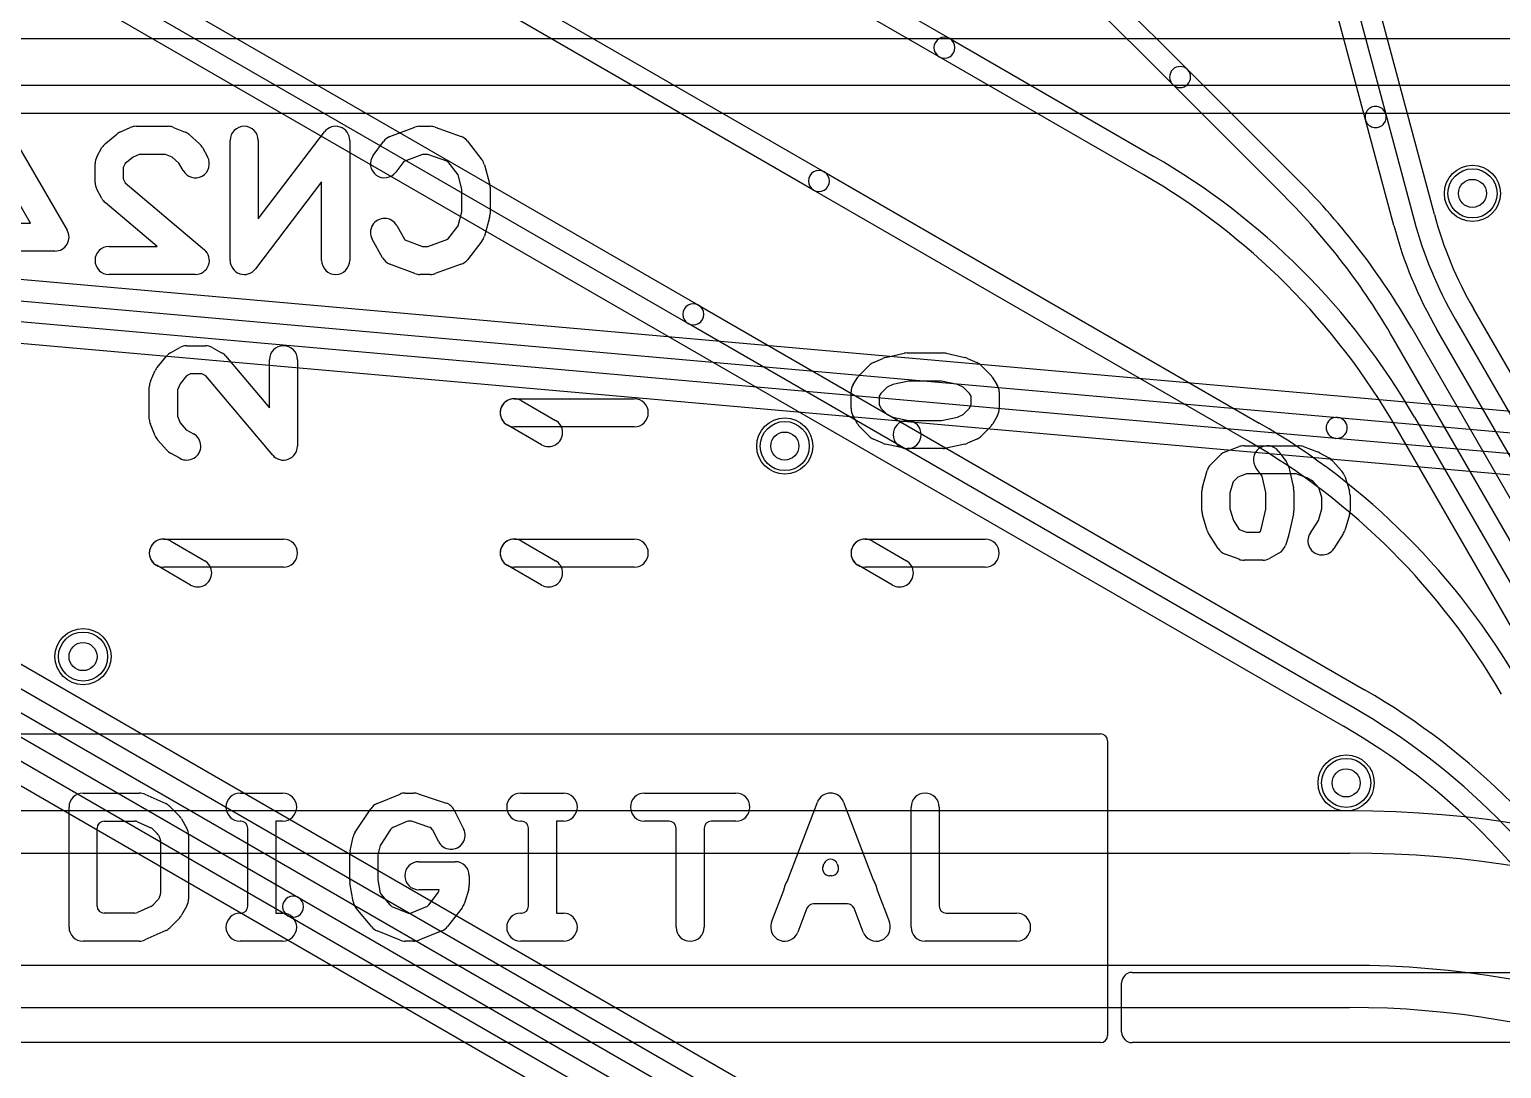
# Model space of a CAD drawing. Extents: x 0 to 57.1, y 0 to 59.8.
# Drawn here: x 18.62 to 29.11, y 48.57 to 55.97 of the extents above; entities that cross this region are included whole.
import ezdxf

# ---------------------------------------------------------------- set-up
doc = ezdxf.new("R2010")
doc.units = 0
for name, color, linetype in [('Hole', 1, 'CONTINUOUS'), ('L1', 3, 'CONTINUOUS'), ('L2', 3, 'CONTINUOUS'), ('L3', 3, 'CONTINUOUS'), ('L4', 3, 'CONTINUOUS'), ('PartsSilk-A', 221, 'CONTINUOUS'), ('PartsSilk-B', 221, 'CONTINUOUS'), ('Resist-A', 2, 'CONTINUOUS'), ('Resist-B', 2, 'CONTINUOUS'), ('Silk-A', 140, 'CONTINUOUS'), ('Silk-B', 140, 'CONTINUOUS')]:
    doc.layers.add(name, color=color, linetype=linetype)

msp = doc.modelspace()

# ---------------------------------------------------------------- linework, layer by layer
at = {"layer": 'Hole'}
for centre in [(28.9, 54.8), (24, 53), (19, 51.5), (28, 50.6)]:
    msp.add_circle(centre, 0.1, dxfattribs=at)
at = {"layer": 'L1'}
for p, q in [((8.50554, 56.72869), (20.53442, 49.7838)), ((18.66554, 56.72869), (23.38572, 54.00349)), ((21.20554, 56.72869), (24.28054, 54.95333)), ((23.74554, 56.72869), (25.17538, 55.90317)), ((20.45942, 49.6539), (8.43054, 56.59879)), ((23.31072, 53.87359), (18.59053, 56.59879)), ((24.20554, 54.82343), (21.13054, 56.59879)), ((25.10038, 55.77327), (23.67053, 56.59879)), ((26.09884, 56.45322), (26.87003, 55.68203)), ((8.42812, 56.42695), (32.43747, 42.56512)), ((18.58811, 56.42696), (27.98006, 51.00449)), ((26.76397, 55.57597), (25.99278, 56.34716)), ((32.8121, 43.21495), (10.50149, 56.09597)), ((28.13759, 55.32487), (27.94291, 56.05142)), ((28.08779, 56.09025), (28.28247, 55.36369)), ((28.62931, 54.64899), (28.25441, 56.04814)), ((10.4265, 55.96602), (32.7375, 43.08476)), ((32.6625, 42.95486), (10.3515, 55.83612)), ((25.17538, 55.90317), (26.62941, 55.06369)), ((26.55441, 54.93379), (25.10038, 55.77327)), ((26.87003, 55.68203), (27.66097, 54.89109)), ((27.55491, 54.78503), (26.76397, 55.57597)), ((28.3395, 54.57133), (28.13759, 55.32487)), ((28.28247, 55.36369), (28.48439, 54.61015)), ((24.28054, 54.95333), (27.37973, 53.16401)), ((27.30473, 53.03411), (24.20554, 54.82343)), ((23.38572, 54.00349), (28.13009, 51.26433)), ((32.30923, 48.08605), (28.90653, 53.97972)), ((28.05509, 51.13443), (23.31072, 53.87359)), ((28.46748, 53.84003), (34.57642, 43.25902)), ((34.70633, 43.33407), (28.64669, 53.82969)), ((28.77659, 53.90469), (34.83623, 43.40907)), ((34.44652, 43.18402), (28.33758, 53.76503)), ((28.487, 53.20611), (34.31662, 43.10892)), ((34.18672, 43.03392), (28.3571, 53.13111)), ((20.53442, 49.7838), (32.5875, 42.82496)), ((32.5125, 42.69505), (20.45942, 49.6539))]:
    msp.add_line(p, q, dxfattribs=at)
for centre in [(28.9, 54.8), (24, 53), (19, 51.5), (28, 50.6)]:
    msp.add_circle(centre, 0.2, dxfattribs=at)
for centre, radius, start, end in [((25.13788, 55.83822), 0.075, 59.999272, -119.999864), ((25.13788, 55.83822), 0.075, -120.000728, 60.000027), ((26.817, 55.629), 0.075, 45, -135), ((26.817, 55.629), 0.075, -135, 45), ((28.21003, 55.34428), 0.075, 14.999823, -165.000031), ((28.21003, 55.34428), 0.075, -165.000177, 14.999902), ((24.09192, 50.66861), 5.075, 29.999994, 60.000104), ((24.24304, 54.88838), 0.075, 59.999272, -120.000025), ((24.24304, 54.88838), 0.075, -120.000728, 59.99995), ((24.09192, 50.66861), 4.925, 29.999983, 60.000129), ((24.0724, 51.30253), 5.075, 29.999994, 44.99992), ((24.0724, 51.30253), 4.925, 29.999983, 44.999918), ((31.30972, 55.36719), 3.075, -165.000145, -150.000036), ((31.30972, 55.36719), 2.925, -165.000093, -150.000056), ((31.30972, 55.36721), 2.77497, -164.999874, -149.999864), ((23.34822, 53.93854), 0.075, 59.999272, -119.99997), ((23.34822, 53.93854), 0.075, -120.000728, 60.000002), ((24.84223, 48.76893), 5.075, 29.999994, 60.000006), ((24.84223, 48.76893), 4.925, 29.999983, 60.000028), ((25.59259, 46.86925), 5.075, 29.999994, 60.000006), ((25.59259, 46.86925), 4.925, 29.999983, 60.000028), ((25.5926, 46.86924), 4.77496, 30.000144, 60.000288), ((20.49692, 49.71885), 0.075, 59.999272, -119.999968), ((20.49692, 49.71885), 0.075, -120.000728, 59.999968)]:
    msp.add_arc(centre, radius, start, end, dxfattribs=at)
at = {"layer": 'L2'}
for centre in [(28.9, 54.8), (24, 53), (19, 51.5), (28, 50.6)]:
    msp.add_circle(centre, 0.2, dxfattribs=at)
at = {"layer": 'L3'}
for centre in [(28.9, 54.8), (24, 53), (19, 51.5), (28, 50.6)]:
    msp.add_circle(centre, 0.2, dxfattribs=at)
at = {"layer": 'L4'}
for p, q in [((40.37051, 52.25507), (15.46423, 54.45885)), ((15.451, 54.30941), (27.93935, 53.20439)), ((27.92613, 53.05497), (15.43778, 54.15999)), ((15.42457, 54.01053), (40.33081, 51.80675)), ((27.93935, 53.20439), (40.41011, 52.10095)), ((40.39689, 51.95153), (27.92613, 53.05497)), ((28.02467, 50.40004), (11.8, 50.40004)), ((12.5, 50.1), (28.02467, 50.1)), ((28.02467, 49.3), (12.5, 49.3)), ((10.9, 49), (28.02464, 49))]:
    msp.add_line(p, q, dxfattribs=at)
for centre in [(28.9, 54.8), (24, 53), (19, 51.5), (28, 50.6)]:
    msp.add_circle(centre, 0.2, dxfattribs=at)
for centre, radius, start, end in [((27.93274, 53.12968), 0.075, 84.943896, -95.056509), ((27.93274, 53.12968), 0.075, -95.056104, 84.943451), ((28.02467, 42.6), 7.80004, 15.000008, 90), ((28.02467, 42.6), 7.5, 15.00006, 90), ((28.02467, 42.6), 6.7, 15.000044, 90), ((28.02464, 42.6), 6.4, 15.000082, 90)]:
    msp.add_arc(centre, radius, start, end, dxfattribs=at)
at = {"layer": 'PartsSilk-A'}
for p, q in [((5.3176, 55.5716), (32.2744, 55.5716)), ((32.376, 55.3684), (5.216, 55.3684)), ((19.73889, 53.71481), (19.87222, 53.71481)), ((19.52816, 53.55962), (19.59482, 53.6411)), ((19.62366, 53.6652), (19.69033, 53.70223)), ((19.92078, 53.70223), (19.98745, 53.6652)), ((20.01523, 53.64237), (20.32778, 53.27299)), ((20.32778, 53.27299), (20.32778, 53.61481)), ((20.52778, 53.61481), (20.52778, 53)), ((24.63161, 53.59508), (24.69828, 53.62471)), ((24.7172, 53.63095), (24.85053, 53.66058)), ((24.87222, 53.66296), (25.12778, 53.66296)), ((25.14947, 53.66058), (25.2828, 53.63095)), ((25.30172, 53.62471), (25.36839, 53.59508)), ((19.48103, 53.46326), (19.51437, 53.53734)), ((19.7375, 53.49965), (19.69133, 53.44321)), ((19.7648, 53.51481), (19.7375, 53.49965)), ((19.84631, 53.51481), (19.7648, 53.51481)), ((19.87436, 53.49923), (19.84631, 53.51481)), ((20.35144, 52.93541), (19.87436, 53.49923)), ((24.53485, 53.50775), (24.60151, 53.57441)), ((25.39849, 53.57441), (25.46515, 53.50775)), ((19.47222, 53.19259), (19.47222, 53.42222)), ((19.69133, 53.44321), (19.67222, 53.40075)), ((19.67222, 53.40075), (19.67222, 53.21226)), ((24.48811, 53.43927), (24.52145, 53.49112)), ((24.7298, 53.41986), (24.68386, 53.37392)), ((24.77036, 53.43788), (24.7298, 53.41986)), ((24.8832, 53.46296), (24.77036, 53.43788)), ((25.1168, 53.46296), (24.8832, 53.46296)), ((25.22964, 53.43788), (25.1168, 53.46296)), ((25.2702, 53.41986), (25.22964, 53.43788)), ((25.31614, 53.37392), (25.2702, 53.41986)), ((25.47855, 53.49112), (25.51189, 53.43927)), ((22.07222, 53.33704), (22.92778, 53.33704)), ((22.12212, 53.3237), (22.36657, 53.18296)), ((24.47222, 53.26667), (24.47222, 53.38519)), ((24.68386, 53.37392), (24.67222, 53.35581)), ((24.67222, 53.35581), (24.67222, 53.29287)), ((24.67222, 53.29287), (24.68598, 53.26841)), ((25.31402, 53.26841), (25.32778, 53.29287)), ((25.32778, 53.35581), (25.31614, 53.37392)), ((25.32778, 53.29287), (25.32778, 53.35581)), ((25.52778, 53.38519), (25.52778, 53.26667)), ((19.67222, 53.21226), (19.69153, 53.16508)), ((24.51841, 53.15838), (24.48507, 53.21764)), ((24.68598, 53.26841), (24.7298, 53.22458)), ((24.7298, 53.22458), (24.77036, 53.20656)), ((24.77036, 53.20656), (24.89391, 53.1791)), ((24.87222, 53.18148), (25.1168, 53.18148)), ((25.1168, 53.18148), (25.22964, 53.20656)), ((25.22964, 53.20656), (25.2702, 53.22458)), ((25.2702, 53.22458), (25.31402, 53.26841)), ((25.51493, 53.21764), (25.48159, 53.15838)), ((19.51301, 53.07324), (19.47967, 53.15472)), ((19.69153, 53.16508), (19.73538, 53.11635)), ((19.73538, 53.11635), (19.78746, 53.08742)), ((22.26677, 53.00964), (22.02232, 53.15038)), ((22.92778, 53.13704), (22.07222, 53.13704)), ((24.6015, 53.07003), (24.53484, 53.1367)), ((25.46516, 53.1367), (25.3985, 53.07003)), ((19.59789, 52.97015), (19.53123, 53.04422)), ((24.69828, 53.01973), (24.63161, 53.04936)), ((24.85053, 52.98386), (24.7172, 53.01349)), ((25.12778, 52.98148), (24.87222, 52.98148)), ((25.2828, 53.01349), (25.14947, 52.98386)), ((25.36839, 53.04936), (25.30172, 53.01973)), ((27.13749, 52.95858), (27.23749, 52.99562)), ((27.27222, 53.00185), (27.66111, 53.00185)), ((27.69584, 52.99562), (27.79584, 52.95858)), ((19.69032, 52.91258), (19.62365, 52.94962)), ((27.03485, 52.86886), (27.10151, 52.93552)), ((27.51889, 52.96185), (27.57444, 52.88778)), ((27.80967, 52.95223), (27.87634, 52.9152)), ((27.90212, 52.89467), (27.96878, 52.82059)), ((26.97596, 52.70671), (27.0093, 52.82523)), ((27.22746, 52.77863), (27.19475, 52.74592)), ((27.29014, 52.80185), (27.22746, 52.77863)), ((27.64319, 52.80185), (27.29014, 52.80185)), ((27.40158, 52.78492), (27.35889, 52.84185)), ((27.42778, 52.66852), (27.40158, 52.78492)), ((27.592, 52.84974), (27.62534, 52.70159)), ((27.71922, 52.77369), (27.64319, 52.80185)), ((27.76462, 52.74847), (27.71922, 52.77369)), ((27.98964, 52.78431), (28.02298, 52.68061)), ((26.97222, 52.53889), (26.97222, 52.67963)), ((27.19475, 52.74592), (27.17222, 52.66583)), ((27.17222, 52.66583), (27.17222, 52.55357)), ((27.42778, 52.55), (27.42778, 52.66852)), ((27.62778, 52.67963), (27.62778, 52.53889)), ((27.80579, 52.70272), (27.76462, 52.74847)), ((27.82778, 52.63432), (27.80579, 52.70272)), ((27.17222, 52.55357), (27.19729, 52.47001)), ((27.80271, 52.47001), (27.82778, 52.55357)), ((27.82778, 52.55357), (27.82778, 52.63432)), ((28.02778, 52.65), (28.02778, 52.53889)), ((27.00978, 52.39904), (26.97644, 52.51015)), ((27.19729, 52.47001), (27.23828, 52.40625)), ((27.39798, 52.41759), (27.42778, 52.55)), ((27.62534, 52.51693), (27.592, 52.36878)), ((27.74366, 52.37814), (27.80271, 52.47001)), ((28.02356, 52.51015), (27.99022, 52.39904)), ((27.0881, 52.27), (27.02144, 52.37371)), ((27.23828, 52.40625), (27.29014, 52.38704)), ((27.29014, 52.38704), (27.37965, 52.38704)), ((27.37965, 52.38704), (27.38965, 52.3926)), ((27.38965, 52.3926), (27.39798, 52.41759)), ((27.58931, 52.35912), (27.56709, 52.29245)), ((27.97856, 52.37371), (27.9119, 52.27)), ((19.57222, 52.33704), (20.42778, 52.33704)), ((19.62212, 52.3237), (19.86657, 52.18296)), ((22.07222, 52.33704), (22.92778, 52.33704)), ((22.12212, 52.3237), (22.36657, 52.18296)), ((24.57222, 52.33704), (25.42778, 52.33704)), ((24.62212, 52.3237), (24.86657, 52.18296)), ((19.76677, 52.00964), (19.52232, 52.15038)), ((20.42778, 52.13704), (19.57222, 52.13704)), ((22.26677, 52.00964), (22.02232, 52.15038)), ((22.92778, 52.13704), (22.07222, 52.13704)), ((24.76677, 52.00964), (24.52232, 52.15038)), ((25.42778, 52.13704), (24.57222, 52.13704)), ((27.23749, 52.19326), (27.13749, 52.23029)), ((27.40556, 52.18704), (27.27222, 52.18704)), ((27.52078, 52.23665), (27.45412, 52.19962)), ((18.55, 50.95), (26.25, 50.95)), ((26.3, 50.9), (26.3, 48.8)), ((19, 50.52778), (19.4, 50.52778)), ((19.44104, 50.51897), (19.58919, 50.4523)), ((20.11852, 50.52778), (20.42222, 50.52778)), ((21.09547, 50.45366), (21.25844, 50.52033)), ((21.2963, 50.52778), (21.35556, 50.52778)), ((21.38718, 50.52265), (21.58718, 50.45598)), ((22.11852, 50.52778), (22.42222, 50.52778)), ((23, 50.52778), (23.65185, 50.52778)), ((24.02107, 49.90842), (24.23248, 50.46338)), ((24.41938, 50.46338), (24.63079, 49.90843)), ((18.9, 49.57222), (18.9, 50.42778)), ((19.61887, 50.43182), (19.68553, 50.36515)), ((20.93901, 50.24991), (21.05012, 50.41658)), ((21.645, 50.40583), (21.71166, 50.2725)), ((24.9, 49.57222), (24.9, 50.42778)), ((25.1, 50.42778), (25.1, 49.72222)), ((19.1, 49.72222), (19.1, 50.27778)), ((19.15, 50.32778), (19.36781, 50.32778)), ((19.38833, 50.32338), (19.48204, 50.2812)), ((19.49688, 50.27096), (19.52925, 50.23858)), ((19.70222, 50.34301), (19.73926, 50.27635)), ((20.12407, 50.32778), (20.11852, 50.32778)), ((20.17407, 49.72222), (20.17407, 50.27778)), ((20.42222, 50.32778), (20.37407, 50.32778)), ((20.37407, 50.32778), (20.37407, 49.67222)), ((21.19105, 50.26741), (21.12097, 50.16228)), ((21.30686, 50.32406), (21.21372, 50.28595)), ((21.33122, 50.32778), (21.32579, 50.32778)), ((21.46499, 50.28589), (21.34703, 50.32521)), ((21.53278, 50.18306), (21.4939, 50.26082)), ((22.12407, 50.32778), (22.11852, 50.32778)), ((22.17407, 49.72222), (22.17407, 50.27778)), ((22.42222, 50.32778), (22.37407, 50.32778)), ((22.37407, 50.32778), (22.37407, 49.67222)), ((23.17593, 50.32778), (23, 50.32778)), ((23.22593, 49.57222), (23.22593, 50.27778)), ((23.42593, 50.27778), (23.42593, 49.57222)), ((23.65185, 50.32778), (23.47593, 50.32778)), ((19.5376, 50.22751), (19.54556, 50.21319)), ((19.55185, 50.1889), (19.55185, 49.8111)), ((19.75185, 50.22778), (19.75185, 49.77222)), ((20.90238, 50.11613), (20.9246, 50.21613)), ((21.11376, 50.14539), (21.10119, 50.08882)), ((20.9, 49.90556), (20.9, 50.09444)), ((21.1, 50.07797), (21.1, 49.91798)), ((21.39259, 50.03889), (21.65185, 50.03889)), ((21.75185, 49.93889), (21.75185, 49.87222)), ((24.27253, 50.00669), (24.27921, 50.02422)), ((24.33261, 49.93889), (24.31925, 49.93889)), ((24.37266, 50.02422), (24.37934, 50.00669)), ((20.92358, 49.75578), (20.90136, 49.88912)), ((21.10068, 49.90976), (21.11417, 49.82878)), ((21.53768, 49.83889), (21.39259, 49.83889)), ((21.53438, 49.82776), (21.53768, 49.83889)), ((21.74773, 49.84381), (21.7181, 49.74381)), ((23.90655, 49.60782), (23.99387, 49.83702)), ((24.65799, 49.83699), (24.7453, 49.60782)), ((19.52925, 49.76142), (19.49688, 49.72904)), ((19.54556, 49.78681), (19.5376, 49.77248)), ((19.73926, 49.72365), (19.70222, 49.65699)), ((21.12508, 49.80499), (21.18625, 49.73158)), ((21.46415, 49.73187), (21.52591, 49.81128)), ((24.44689, 49.73889), (24.20497, 49.73889)), ((19.36781, 49.67222), (19.15, 49.67222)), ((19.48204, 49.7188), (19.38833, 49.67662)), ((19.68553, 49.63485), (19.61887, 49.56818)), ((20.11852, 49.67222), (20.12407, 49.67222)), ((20.37407, 49.67222), (20.42222, 49.67222)), ((21.05651, 49.57487), (20.9454, 49.7082)), ((21.20574, 49.71731), (21.30686, 49.67594)), ((21.32579, 49.67222), (21.32607, 49.67222)), ((21.345, 49.67594), (21.44362, 49.71629)), ((21.70116, 49.71083), (21.59746, 49.5775)), ((22.11852, 49.67222), (22.12407, 49.67222)), ((22.37407, 49.67222), (22.42222, 49.67222)), ((24.15824, 49.70669), (24.09345, 49.53662)), ((24.5584, 49.53662), (24.49362, 49.70669)), ((25.15, 49.67222), (25.65185, 49.67222)), ((19.58919, 49.5477), (19.44104, 49.48103)), ((21.25844, 49.47967), (21.09547, 49.54634)), ((21.55639, 49.54634), (21.39343, 49.47967)), ((19.4, 49.47222), (19, 49.47222)), ((20.42222, 49.47222), (20.11852, 49.47222)), ((21.35556, 49.47222), (21.2963, 49.47222)), ((22.42222, 49.47222), (22.11852, 49.47222)), ((25.65185, 49.47222), (25, 49.47222)), ((26.475, 49.25), (52.425, 49.25)), ((26.4, 48.825), (26.4, 49.175)), ((26.25, 48.75), (18.55, 48.75)), ((52.425, 48.75), (26.475, 48.75))]:
    msp.add_line(p, q, dxfattribs=at)
for centre, radius, start, end in [((19.73889, 53.61481), 0.1, 90, 119.048766), ((19.87222, 53.61481), 0.1, 60.948735, 90), ((20.42778, 53.61481), 0.1, 0, 180), ((19.67222, 53.57778), 0.1, 119.051265, 140.712891), ((19.93889, 53.57778), 0.1, 40.234003, 60.951234), ((24.73889, 53.53333), 0.1, 102.526943, 113.960744), ((24.87222, 53.56296), 0.1, 90, 102.526943), ((25.12778, 53.56296), 0.1, 77.473057, 90), ((25.26111, 53.53333), 0.1, 66.039256, 77.473057), ((19.60556, 53.4963), 0.1, 140.713818, 155.769682), ((24.60556, 53.43704), 0.1, 135, 147.260298), ((24.67222, 53.5037), 0.1, 113.960744, 135), ((25.32778, 53.5037), 0.1, 45, 66.039256), ((25.39444, 53.43704), 0.1, 32.739702, 45), ((19.57222, 53.42222), 0.1, 155.769903, 180), ((24.57222, 53.38519), 0.1, 147.260298, 180), ((25.42778, 53.38519), 0.1, 0, 32.739702), ((22.07222, 53.23704), 0.1, 60.066081, -119.930818), ((22.07222, 53.23704), 0.1, 90, -90), ((22.92778, 53.23704), 0.1, -90, 90), ((19.57222, 53.19259), 0.1, 180, -157.746596), ((22.31667, 53.0963), 0.1, -119.933919, 60.069182), ((24.57222, 53.26667), 0.1, 180, -150.638189), ((24.87222, 53.08148), 0.1, 90, -90), ((25.42778, 53.26667), 0.1, -29.361811, 0), ((19.73889, 53), 0.1, -119.056274, 60.944666), ((24.60556, 53.20741), 0.1, -150.638189, -135.004051), ((24.87222, 53.08148), 0.1, -102.526943, 77.470737), ((25.39444, 53.20741), 0.1, -44.995949, -29.361811), ((19.60556, 53.11111), 0.1, -157.746396, -138.01407), ((20.42778, 53), 0.1, -139.765997, 0), ((24.67222, 53.14074), 0.1, -135.004051, -113.960744), ((24.73889, 53.11111), 0.1, -113.960744, -102.526943), ((25.12778, 53.08148), 0.1, -90, -77.473057), ((25.26111, 53.11111), 0.1, -77.473057, -66.039256), ((25.32778, 53.14074), 0.1, -66.039256, -44.995949), ((27.27222, 52.90185), 0.1, 90, 110.32463), ((27.43889, 52.90185), 0.1, 36.869898, -143.13134), ((27.66111, 52.90185), 0.1, 69.676664, 90), ((19.67222, 53.03704), 0.1, -138.015769, -119.055334), ((27.10556, 52.79815), 0.1, 135, 164.288562), ((27.17222, 52.86481), 0.1, 110.323336, 135), ((27.49444, 52.82778), 0.1, 12.685414, 36.86866), ((27.76111, 52.86481), 0.1, 60.948735, 69.67537), ((27.82778, 52.82778), 0.1, 41.980399, 60.951234), ((27.89444, 52.7537), 0.1, 17.824344, 41.982084), ((27.07222, 52.67963), 0.1, 164.28757, 180), ((27.52778, 52.67963), 0.1, 0, 12.682684), ((27.92778, 52.65), 0.1, 0, 17.822823), ((27.07222, 52.53889), 0.1, 180, -163.297444), ((27.52778, 52.53889), 0.1, -12.685414, 0), ((27.92778, 52.53889), 0.1, -16.702537, 0), ((27.10556, 52.42778), 0.1, -163.297463, -147.268962), ((27.49444, 52.39074), 0.1, -18.433137, -12.682684), ((27.82778, 52.32407), 0.1, 147.268216, -32.731038), ((27.89444, 52.42778), 0.1, -32.731784, -16.702556), ((19.57222, 52.23704), 0.1, 60.066081, -119.930818), ((19.57222, 52.23704), 0.1, 90, -90), ((20.42778, 52.23704), 0.1, -90, 90), ((22.07222, 52.23704), 0.1, 60.066081, -119.930818), ((22.07222, 52.23704), 0.1, 90, -90), ((22.92778, 52.23704), 0.1, -90, 90), ((24.57222, 52.23704), 0.1, 60.066081, -119.930818), ((24.57222, 52.23704), 0.1, 90, -90), ((25.42778, 52.23704), 0.1, -90, 90), ((27.17222, 52.32407), 0.1, -147.268216, -110.319591), ((27.47222, 52.32407), 0.1, -60.948735, -18.432371), ((19.81667, 52.0963), 0.1, -119.933919, 60.069182), ((22.31667, 52.0963), 0.1, -119.933919, 60.069182), ((24.81667, 52.0963), 0.1, -119.933919, 60.069182), ((27.27222, 52.28704), 0.1, -110.321346, -90), ((27.40556, 52.28704), 0.1, -90, -60.947585), ((26.25, 50.9), 0.05, 0, 90), ((19, 50.42778), 0.1, 90, 180), ((19.4, 50.42778), 0.1, 65.769903, 90), ((20.11852, 50.42778), 0.1, 90, -90), ((20.42222, 50.42778), 0.1, -90, 90), ((21.2963, 50.42778), 0.1, 90, 112.248301), ((21.35556, 50.42778), 0.1, 71.566863, 90), ((21.55556, 50.36111), 0.1, 26.565051, 71.566863), ((22.11852, 50.42778), 0.1, 90, -90), ((22.42222, 50.42778), 0.1, -90, 90), ((23, 50.42778), 0.1, 90, -90), ((23.65185, 50.42778), 0.1, -90, 90), ((24.32593, 50.42778), 0.1, 20.854458, 159.145542), ((25, 50.42778), 0.1, 0, 180), ((19.54816, 50.3611), 0.10001, 45.004051, 65.777479), ((19.6148, 50.29444), 0.10001, 29.056274, 44.991898), ((21.13333, 50.36111), 0.1, 112.2483, 146.311522), ((19.15, 50.27778), 0.05, 90, 180), ((19.36781, 50.27778), 0.05, 65.772255, 90), ((19.46152, 50.23561), 0.05, 44.991897, 65.768287), ((19.65185, 50.22778), 0.1, 0, 29.059056), ((20.12407, 50.27778), 0.05, 0, 90), ((21.02222, 50.19444), 0.1, 146.311522, 167.473057), ((21.23265, 50.23967), 0.05, 112.251934, 146.303576), ((21.32579, 50.27778), 0.05, 90, 112.246131), ((21.33122, 50.27778), 0.05, 71.563683, 90), ((21.44918, 50.23846), 0.05, 26.565051, 71.565051), ((21.62222, 50.22778), 0.1, -153.434949, 26.565051), ((22.12407, 50.27778), 0.05, 0, 90), ((23.17593, 50.27778), 0.05, 0, 90), ((23.47593, 50.27778), 0.05, 90, 180), ((19.49389, 50.20323), 0.05, 29.051265, 44.992325), ((19.50185, 50.18891), 0.05, -0.011459, 29.054604), ((21.16257, 50.13455), 0.05, 146.312275, 167.47865), ((21, 50.09444), 0.1, 167.473057, 180), ((21.15, 50.07798), 0.05, 167.473151, -179.988541), ((21.39259, 49.93889), 0.1, 90, -90), ((21.65185, 49.93889), 0.1, 0, 90), ((24.32594, 50.00642), 0.05, 20.856498, 159.147581), ((24.31925, 49.98889), 0.05, 159.143502, -90), ((24.33261, 49.98889), 0.05, -90, 20.850549), ((21, 49.90556), 0.1, 180, -170.537678), ((21.15, 49.91798), 0.05, 180, -170.537678), ((21.16349, 49.837), 0.05, -170.540632, -140.192962), ((21.48644, 49.84198), 0.05, -37.874984, -16.521451), ((21.65185, 49.87222), 0.1, -16.504972, 0), ((23.94715, 49.85482), 0.05, -20.856498, -6.095972), ((24.0963, 49.83889), 0.1, 144.39305, 173.903419), ((23.97435, 49.92622), 0.05, -35.60695, -20.856498), ((24.67751, 49.92623), 0.05, -159.143502, -144.39305), ((24.55556, 49.83889), 0.1, 6.084578, 35.611608), ((24.70471, 49.85479), 0.05, -173.914207, -159.143502), ((19.15, 49.72222), 0.05, 180, -90), ((19.46152, 49.76439), 0.05, -65.767552, -44.992627), ((19.4939, 49.79677), 0.05, -45, -29.064123), ((19.50185, 49.8111), 0.05, -29.061281, 0), ((19.65185, 49.77222), 0.1, -29.059056, 0), ((20.12407, 49.72222), 0.05, -90, 0), ((21.02222, 49.77222), 0.1, -170.537678, -140.192962), ((21.22466, 49.76359), 0.05, -140.195108, -112.235525), ((21.42469, 49.76257), 0.05, -67.747759, -37.883025), ((21.62222, 49.77222), 0.1, -37.871466, -16.504972), ((22.12407, 49.72222), 0.05, -90, 0), ((24.20496, 49.68889), 0.05, 89.988541, 159.143502), ((24.4469, 49.68889), 0.05, 20.853162, 90.011459), ((25.15, 49.72222), 0.05, 180, -90), ((19.36781, 49.72222), 0.05, -90, -65.769953), ((19.6148, 49.70556), 0.10001, -44.991898, -29.056273), ((20.11852, 49.57222), 0.1, 90, -90), ((20.42222, 49.57222), 0.1, -90, 90), ((21.32579, 49.72222), 0.05, -112.249024, -90), ((21.32607, 49.72222), 0.05, -90, -67.753869), ((22.11852, 49.57222), 0.1, 90, -90), ((22.42222, 49.57222), 0.1, -90, 90), ((25.65185, 49.57222), 0.1, -90, 90), ((19, 49.57222), 0.1, 180, -90), ((19.54816, 49.6389), 0.10001, -65.777479, -45.004051), ((21.13333, 49.63889), 0.1, -140.192962, -112.248301), ((21.51852, 49.63889), 0.1, -67.746396, -37.871466), ((23.32593, 49.57222), 0.1, 180, 0), ((24, 49.57222), 0.1, 159.145542, -20.854458), ((24.65185, 49.57222), 0.1, -159.145542, 20.854458), ((25, 49.57222), 0.1, 180, -90), ((19.4, 49.57222), 0.1, -90, -65.769903), ((21.2963, 49.57222), 0.1, -112.2483, -90), ((21.35556, 49.57222), 0.1, -90, -67.746396), ((26.475, 49.175), 0.075, 90, 180), ((26.25, 48.8), 0.05, -90, 0), ((26.475, 48.825), 0.075, 180, -90)]:
    msp.add_arc(centre, radius, start, end, dxfattribs=at)
at = {"layer": 'PartsSilk-B'}
msp.add_line((30.6, 55.9), (7, 55.9), dxfattribs=at)
at = {"layer": 'Resist-A'}
for centre in [(28.9, 54.8), (24, 53), (19, 51.5), (28, 50.6)]:
    msp.add_circle(centre, 0.175, dxfattribs=at)
at = {"layer": 'Resist-B'}
for centre in [(28.9, 54.8), (24, 53), (19, 51.5), (28, 50.6)]:
    msp.add_circle(centre, 0.175, dxfattribs=at)
at = {"layer": 'Silk-A'}
for p, q in [((7.432, 55.5716), (30.53759, 55.5716)), ((30.53759, 55.3684), (7.432, 55.3684)), ((19.73889, 53.71481), (19.87222, 53.71481)), ((19.52816, 53.55962), (19.59482, 53.6411)), ((19.62366, 53.6652), (19.69033, 53.70223)), ((19.92078, 53.70223), (19.98745, 53.6652)), ((20.01523, 53.64237), (20.32778, 53.27299)), ((20.32778, 53.27299), (20.32778, 53.61481)), ((20.52778, 53.61481), (20.52778, 53)), ((24.63161, 53.59508), (24.69828, 53.62471)), ((24.7172, 53.63095), (24.85053, 53.66058)), ((24.87222, 53.66296), (25.12778, 53.66296)), ((25.14947, 53.66058), (25.2828, 53.63095)), ((25.30172, 53.62471), (25.36839, 53.59508)), ((19.48103, 53.46326), (19.51437, 53.53734)), ((19.7375, 53.49965), (19.69133, 53.44321)), ((19.7648, 53.51481), (19.7375, 53.49965)), ((19.84631, 53.51481), (19.7648, 53.51481)), ((19.87436, 53.49923), (19.84631, 53.51481)), ((20.35144, 52.93541), (19.87436, 53.49923)), ((24.53485, 53.50775), (24.60151, 53.57441)), ((25.39849, 53.57441), (25.46515, 53.50775)), ((19.47222, 53.19259), (19.47222, 53.42222)), ((19.69133, 53.44321), (19.67222, 53.40075)), ((19.67222, 53.40075), (19.67222, 53.21226)), ((24.48811, 53.43927), (24.52145, 53.49112)), ((24.7298, 53.41986), (24.68386, 53.37392)), ((24.77036, 53.43788), (24.7298, 53.41986)), ((24.8832, 53.46296), (24.77036, 53.43788)), ((25.1168, 53.46296), (24.8832, 53.46296)), ((25.22964, 53.43788), (25.1168, 53.46296)), ((25.2702, 53.41986), (25.22964, 53.43788)), ((25.31614, 53.37392), (25.2702, 53.41986)), ((25.47855, 53.49112), (25.51189, 53.43927)), ((22.07222, 53.33704), (22.92778, 53.33704)), ((22.12212, 53.3237), (22.36657, 53.18296)), ((24.47222, 53.26667), (24.47222, 53.38519)), ((24.68386, 53.37392), (24.67222, 53.35581)), ((24.67222, 53.35581), (24.67222, 53.29287)), ((24.67222, 53.29287), (24.68598, 53.26841)), ((25.31402, 53.26841), (25.32778, 53.29287)), ((25.32778, 53.35581), (25.31614, 53.37392)), ((25.32778, 53.29287), (25.32778, 53.35581)), ((25.52778, 53.38519), (25.52778, 53.26667)), ((19.67222, 53.21226), (19.69153, 53.16508)), ((24.51841, 53.15838), (24.48507, 53.21764)), ((24.68598, 53.26841), (24.7298, 53.22458)), ((24.7298, 53.22458), (24.77036, 53.20656)), ((24.77036, 53.20656), (24.89391, 53.1791)), ((24.87222, 53.18148), (25.1168, 53.18148)), ((25.1168, 53.18148), (25.22964, 53.20656)), ((25.22964, 53.20656), (25.2702, 53.22458)), ((25.2702, 53.22458), (25.31402, 53.26841)), ((25.51493, 53.21764), (25.48159, 53.15838)), ((19.51301, 53.07324), (19.47967, 53.15472)), ((19.69153, 53.16508), (19.73538, 53.11635)), ((19.73538, 53.11635), (19.78746, 53.08742)), ((22.26677, 53.00964), (22.02232, 53.15038)), ((22.92778, 53.13704), (22.07222, 53.13704)), ((24.6015, 53.07003), (24.53484, 53.1367)), ((25.46516, 53.1367), (25.3985, 53.07003)), ((19.59789, 52.97015), (19.53123, 53.04422)), ((24.69828, 53.01973), (24.63161, 53.04936)), ((24.85053, 52.98386), (24.7172, 53.01349)), ((25.12778, 52.98148), (24.87222, 52.98148)), ((25.2828, 53.01349), (25.14947, 52.98386)), ((25.36839, 53.04936), (25.30172, 53.01973)), ((27.13749, 52.95858), (27.23749, 52.99562)), ((27.27222, 53.00185), (27.66111, 53.00185)), ((27.69584, 52.99562), (27.79584, 52.95858)), ((19.69032, 52.91258), (19.62365, 52.94962)), ((27.03485, 52.86886), (27.10151, 52.93552)), ((27.51889, 52.96185), (27.57444, 52.88778)), ((27.80967, 52.95223), (27.87634, 52.9152)), ((27.90212, 52.89467), (27.96878, 52.82059)), ((26.97596, 52.70671), (27.0093, 52.82523)), ((27.22746, 52.77863), (27.19475, 52.74592)), ((27.29014, 52.80185), (27.22746, 52.77863)), ((27.64319, 52.80185), (27.29014, 52.80185)), ((27.40158, 52.78492), (27.35889, 52.84185)), ((27.42778, 52.66852), (27.40158, 52.78492)), ((27.592, 52.84974), (27.62534, 52.70159)), ((27.71922, 52.77369), (27.64319, 52.80185)), ((27.76462, 52.74847), (27.71922, 52.77369)), ((27.98964, 52.78431), (28.02298, 52.68061)), ((26.97222, 52.53889), (26.97222, 52.67963)), ((27.19475, 52.74592), (27.17222, 52.66583)), ((27.17222, 52.66583), (27.17222, 52.55357)), ((27.42778, 52.55), (27.42778, 52.66852)), ((27.62778, 52.67963), (27.62778, 52.53889)), ((27.80579, 52.70272), (27.76462, 52.74847)), ((27.82778, 52.63432), (27.80579, 52.70272)), ((27.17222, 52.55357), (27.19729, 52.47001)), ((27.80271, 52.47001), (27.82778, 52.55357)), ((27.82778, 52.55357), (27.82778, 52.63432)), ((28.02778, 52.65), (28.02778, 52.53889)), ((27.00978, 52.39904), (26.97644, 52.51015)), ((27.19729, 52.47001), (27.23828, 52.40625)), ((27.39798, 52.41759), (27.42778, 52.55)), ((27.62534, 52.51693), (27.592, 52.36878)), ((27.74366, 52.37814), (27.80271, 52.47001)), ((28.02356, 52.51015), (27.99022, 52.39904)), ((27.0881, 52.27), (27.02144, 52.37371)), ((27.23828, 52.40625), (27.29014, 52.38704)), ((27.29014, 52.38704), (27.37965, 52.38704)), ((27.37965, 52.38704), (27.38965, 52.3926)), ((27.38965, 52.3926), (27.39798, 52.41759)), ((27.58931, 52.35912), (27.56709, 52.29245)), ((27.97856, 52.37371), (27.9119, 52.27)), ((19.57222, 52.33704), (20.42778, 52.33704)), ((19.62212, 52.3237), (19.86657, 52.18296)), ((22.07222, 52.33704), (22.92778, 52.33704)), ((22.12212, 52.3237), (22.36657, 52.18296)), ((24.57222, 52.33704), (25.42778, 52.33704)), ((24.62212, 52.3237), (24.86657, 52.18296)), ((19.76677, 52.00964), (19.52232, 52.15038)), ((20.42778, 52.13704), (19.57222, 52.13704)), ((22.26677, 52.00964), (22.02232, 52.15038)), ((22.92778, 52.13704), (22.07222, 52.13704)), ((24.76677, 52.00964), (24.52232, 52.15038)), ((25.42778, 52.13704), (24.57222, 52.13704)), ((27.23749, 52.19326), (27.13749, 52.23029)), ((27.40556, 52.18704), (27.27222, 52.18704)), ((27.52078, 52.23665), (27.45412, 52.19962)), ((18.55, 50.95), (26.25, 50.95)), ((26.3, 50.9), (26.3, 48.8)), ((19, 50.52778), (19.4, 50.52778)), ((19.44104, 50.51897), (19.58919, 50.4523)), ((20.11852, 50.52778), (20.42222, 50.52778)), ((21.09547, 50.45366), (21.25844, 50.52033)), ((21.2963, 50.52778), (21.35556, 50.52778)), ((21.38718, 50.52265), (21.58718, 50.45598)), ((22.11852, 50.52778), (22.42222, 50.52778)), ((23, 50.52778), (23.65185, 50.52778)), ((24.02107, 49.90842), (24.23248, 50.46338)), ((24.41938, 50.46338), (24.63079, 49.90843)), ((18.9, 49.57222), (18.9, 50.42778)), ((19.61887, 50.43182), (19.68553, 50.36515)), ((20.93901, 50.24991), (21.05012, 50.41658)), ((21.645, 50.40583), (21.71166, 50.2725)), ((24.9, 49.57222), (24.9, 50.42778)), ((25.1, 50.42778), (25.1, 49.72222)), ((19.1, 49.72222), (19.1, 50.27778)), ((19.15, 50.32778), (19.36781, 50.32778)), ((19.38833, 50.32338), (19.48204, 50.2812)), ((19.49688, 50.27096), (19.52925, 50.23858)), ((19.70222, 50.34301), (19.73926, 50.27635)), ((20.12407, 50.32778), (20.11852, 50.32778)), ((20.17407, 49.72222), (20.17407, 50.27778)), ((20.42222, 50.32778), (20.37407, 50.32778)), ((20.37407, 50.32778), (20.37407, 49.67222)), ((21.19105, 50.26741), (21.12097, 50.16228)), ((21.30686, 50.32406), (21.21372, 50.28595)), ((21.33122, 50.32778), (21.32579, 50.32778)), ((21.46499, 50.28589), (21.34703, 50.32521)), ((21.53278, 50.18306), (21.4939, 50.26082)), ((22.12407, 50.32778), (22.11852, 50.32778)), ((22.17407, 49.72222), (22.17407, 50.27778)), ((22.42222, 50.32778), (22.37407, 50.32778)), ((22.37407, 50.32778), (22.37407, 49.67222)), ((23.17593, 50.32778), (23, 50.32778)), ((23.22593, 49.57222), (23.22593, 50.27778)), ((23.42593, 50.27778), (23.42593, 49.57222)), ((23.65185, 50.32778), (23.47593, 50.32778)), ((19.5376, 50.22751), (19.54556, 50.21319)), ((19.55185, 50.1889), (19.55185, 49.8111)), ((19.75185, 50.22778), (19.75185, 49.77222)), ((20.90238, 50.11613), (20.9246, 50.21613)), ((21.11376, 50.14539), (21.10119, 50.08882)), ((20.9, 49.90556), (20.9, 50.09444)), ((21.1, 50.07797), (21.1, 49.91798)), ((21.39259, 50.03889), (21.65185, 50.03889)), ((21.75185, 49.93889), (21.75185, 49.87222)), ((24.27253, 50.00669), (24.27921, 50.02422)), ((24.33261, 49.93889), (24.31925, 49.93889)), ((24.37266, 50.02422), (24.37934, 50.00669)), ((20.92358, 49.75578), (20.90136, 49.88912)), ((21.10068, 49.90976), (21.11417, 49.82878)), ((21.53768, 49.83889), (21.39259, 49.83889)), ((21.53438, 49.82776), (21.53768, 49.83889)), ((21.74773, 49.84381), (21.7181, 49.74381)), ((23.90655, 49.60782), (23.99387, 49.83702)), ((24.65799, 49.83699), (24.7453, 49.60782)), ((19.52925, 49.76142), (19.49688, 49.72904)), ((19.54556, 49.78681), (19.5376, 49.77248)), ((19.73926, 49.72365), (19.70222, 49.65699)), ((21.12508, 49.80499), (21.18625, 49.73158)), ((21.46415, 49.73187), (21.52591, 49.81128)), ((24.44689, 49.73889), (24.20497, 49.73889)), ((19.36781, 49.67222), (19.15, 49.67222)), ((19.48204, 49.7188), (19.38833, 49.67662)), ((19.68553, 49.63485), (19.61887, 49.56818)), ((20.11852, 49.67222), (20.12407, 49.67222)), ((20.37407, 49.67222), (20.42222, 49.67222)), ((21.05651, 49.57487), (20.9454, 49.7082)), ((21.20574, 49.71731), (21.30686, 49.67594)), ((21.32579, 49.67222), (21.32607, 49.67222)), ((21.345, 49.67594), (21.44362, 49.71629)), ((21.70116, 49.71083), (21.59746, 49.5775)), ((22.11852, 49.67222), (22.12407, 49.67222)), ((22.37407, 49.67222), (22.42222, 49.67222)), ((24.15824, 49.70669), (24.09345, 49.53662)), ((24.5584, 49.53662), (24.49362, 49.70669)), ((25.15, 49.67222), (25.65185, 49.67222)), ((19.58919, 49.5477), (19.44104, 49.48103)), ((21.25844, 49.47967), (21.09547, 49.54634)), ((21.55639, 49.54634), (21.39343, 49.47967)), ((19.4, 49.47222), (19, 49.47222)), ((20.42222, 49.47222), (20.11852, 49.47222)), ((21.35556, 49.47222), (21.2963, 49.47222)), ((22.42222, 49.47222), (22.11852, 49.47222)), ((25.65185, 49.47222), (25, 49.47222)), ((26.475, 49.25), (49.69689, 49.25)), ((26.4, 48.825), (26.4, 49.175)), ((26.25, 48.75), (18.55, 48.75)), ((49.69689, 48.75), (26.475, 48.75))]:
    msp.add_line(p, q, dxfattribs=at)
for centre, radius, start, end in [((19.73889, 53.61481), 0.1, 90, 119.048766), ((19.87222, 53.61481), 0.1, 60.948735, 90), ((20.42778, 53.61481), 0.1, 0, 180), ((19.67222, 53.57778), 0.1, 119.051265, 140.712891), ((19.93889, 53.57778), 0.1, 40.234003, 60.951234), ((24.73889, 53.53333), 0.1, 102.526943, 113.960744), ((24.87222, 53.56296), 0.1, 90, 102.526943), ((25.12778, 53.56296), 0.1, 77.473057, 90), ((25.26111, 53.53333), 0.1, 66.039256, 77.473057), ((19.60556, 53.4963), 0.1, 140.713818, 155.769682), ((24.60556, 53.43704), 0.1, 135, 147.260298), ((24.67222, 53.5037), 0.1, 113.960744, 135), ((25.32778, 53.5037), 0.1, 45, 66.039256), ((25.39444, 53.43704), 0.1, 32.739702, 45), ((19.57222, 53.42222), 0.1, 155.769903, 180), ((24.57222, 53.38519), 0.1, 147.260298, 180), ((25.42778, 53.38519), 0.1, 0, 32.739702), ((22.07222, 53.23704), 0.1, 60.066081, -119.930818), ((22.07222, 53.23704), 0.1, 90, -90), ((22.92778, 53.23704), 0.1, -90, 90), ((19.57222, 53.19259), 0.1, 180, -157.746596), ((22.31667, 53.0963), 0.1, -119.933919, 60.069182), ((24.57222, 53.26667), 0.1, 180, -150.638189), ((24.87222, 53.08148), 0.1, 90, -90), ((25.42778, 53.26667), 0.1, -29.361811, 0), ((19.73889, 53), 0.1, -119.056274, 60.944666), ((24.60556, 53.20741), 0.1, -150.638189, -135.004051), ((24.87222, 53.08148), 0.1, -102.526943, 77.470737), ((25.39444, 53.20741), 0.1, -44.995949, -29.361811), ((19.60556, 53.11111), 0.1, -157.746396, -138.01407), ((20.42778, 53), 0.1, -139.765997, 0), ((24.67222, 53.14074), 0.1, -135.004051, -113.960744), ((24.73889, 53.11111), 0.1, -113.960744, -102.526943), ((25.12778, 53.08148), 0.1, -90, -77.473057), ((25.26111, 53.11111), 0.1, -77.473057, -66.039256), ((25.32778, 53.14074), 0.1, -66.039256, -44.995949), ((27.27222, 52.90185), 0.1, 90, 110.32463), ((27.43889, 52.90185), 0.1, 36.869898, -143.13134), ((27.66111, 52.90185), 0.1, 69.676664, 90), ((19.67222, 53.03704), 0.1, -138.015769, -119.055334), ((27.10556, 52.79815), 0.1, 135, 164.288562), ((27.17222, 52.86481), 0.1, 110.323336, 135), ((27.49444, 52.82778), 0.1, 12.685414, 36.86866), ((27.76111, 52.86481), 0.1, 60.948735, 69.67537), ((27.82778, 52.82778), 0.1, 41.980399, 60.951234), ((27.89444, 52.7537), 0.1, 17.824344, 41.982084), ((27.07222, 52.67963), 0.1, 164.28757, 180), ((27.52778, 52.67963), 0.1, 0, 12.682684), ((27.92778, 52.65), 0.1, 0, 17.822823), ((27.07222, 52.53889), 0.1, 180, -163.297444), ((27.52778, 52.53889), 0.1, -12.685414, 0), ((27.92778, 52.53889), 0.1, -16.702537, 0), ((27.10556, 52.42778), 0.1, -163.297463, -147.268962), ((27.49444, 52.39074), 0.1, -18.433137, -12.682684), ((27.82778, 52.32407), 0.1, 147.268216, -32.731038), ((27.89444, 52.42778), 0.1, -32.731784, -16.702556), ((19.57222, 52.23704), 0.1, 60.066081, -119.930818), ((19.57222, 52.23704), 0.1, 90, -90), ((20.42778, 52.23704), 0.1, -90, 90), ((22.07222, 52.23704), 0.1, 60.066081, -119.930818), ((22.07222, 52.23704), 0.1, 90, -90), ((22.92778, 52.23704), 0.1, -90, 90), ((24.57222, 52.23704), 0.1, 60.066081, -119.930818), ((24.57222, 52.23704), 0.1, 90, -90), ((25.42778, 52.23704), 0.1, -90, 90), ((27.17222, 52.32407), 0.1, -147.268216, -110.319591), ((27.47222, 52.32407), 0.1, -60.948735, -18.432371), ((19.81667, 52.0963), 0.1, -119.933919, 60.069182), ((22.31667, 52.0963), 0.1, -119.933919, 60.069182), ((24.81667, 52.0963), 0.1, -119.933919, 60.069182), ((27.27222, 52.28704), 0.1, -110.321346, -90), ((27.40556, 52.28704), 0.1, -90, -60.947585), ((26.25, 50.9), 0.05, 0, 90), ((19, 50.42778), 0.1, 90, 180), ((19.4, 50.42778), 0.1, 65.769903, 90), ((20.11852, 50.42778), 0.1, 90, -90), ((20.42222, 50.42778), 0.1, -90, 90), ((21.2963, 50.42778), 0.1, 90, 112.248301), ((21.35556, 50.42778), 0.1, 71.566863, 90), ((21.55556, 50.36111), 0.1, 26.565051, 71.566863), ((22.11852, 50.42778), 0.1, 90, -90), ((22.42222, 50.42778), 0.1, -90, 90), ((23, 50.42778), 0.1, 90, -90), ((23.65185, 50.42778), 0.1, -90, 90), ((24.32593, 50.42778), 0.1, 20.854458, 159.145542), ((25, 50.42778), 0.1, 0, 180), ((19.54816, 50.3611), 0.10001, 45.004051, 65.777479), ((19.6148, 50.29444), 0.10001, 29.056274, 44.991898), ((21.13333, 50.36111), 0.1, 112.2483, 146.311522), ((19.15, 50.27778), 0.05, 90, 180), ((19.36781, 50.27778), 0.05, 65.772255, 90), ((19.46152, 50.23561), 0.05, 44.991897, 65.768287), ((19.65185, 50.22778), 0.1, 0, 29.059056), ((20.12407, 50.27778), 0.05, 0, 90), ((21.02222, 50.19444), 0.1, 146.311522, 167.473057), ((21.23265, 50.23967), 0.05, 112.251934, 146.303576), ((21.32579, 50.27778), 0.05, 90, 112.246131), ((21.33122, 50.27778), 0.05, 71.563683, 90), ((21.44918, 50.23846), 0.05, 26.565051, 71.565051), ((21.62222, 50.22778), 0.1, -153.434949, 26.565051), ((22.12407, 50.27778), 0.05, 0, 90), ((23.17593, 50.27778), 0.05, 0, 90), ((23.47593, 50.27778), 0.05, 90, 180), ((19.49389, 50.20323), 0.05, 29.051265, 44.992325), ((19.50185, 50.18891), 0.05, -0.011459, 29.054604), ((21.16257, 50.13455), 0.05, 146.312275, 167.47865), ((21, 50.09444), 0.1, 167.473057, 180), ((21.15, 50.07798), 0.05, 167.473151, -179.988541), ((21.39259, 49.93889), 0.1, 90, -90), ((21.65185, 49.93889), 0.1, 0, 90), ((24.32594, 50.00642), 0.05, 20.856498, 159.147581), ((24.31925, 49.98889), 0.05, 159.143502, -90), ((24.33261, 49.98889), 0.05, -90, 20.850549), ((21, 49.90556), 0.1, 180, -170.537678), ((21.15, 49.91798), 0.05, 180, -170.537678), ((21.16349, 49.837), 0.05, -170.540632, -140.192962), ((21.48644, 49.84198), 0.05, -37.874984, -16.521451), ((21.65185, 49.87222), 0.1, -16.504972, 0), ((23.94715, 49.85482), 0.05, -20.856498, -6.095972), ((24.0963, 49.83889), 0.1, 144.39305, 173.903419), ((23.97435, 49.92622), 0.05, -35.60695, -20.856498), ((24.67751, 49.92623), 0.05, -159.143502, -144.39305), ((24.55556, 49.83889), 0.1, 6.084578, 35.611608), ((24.70471, 49.85479), 0.05, -173.914207, -159.143502), ((19.15, 49.72222), 0.05, 180, -90), ((19.46152, 49.76439), 0.05, -65.767552, -44.992627), ((19.4939, 49.79677), 0.05, -45, -29.064123), ((19.50185, 49.8111), 0.05, -29.061281, 0), ((19.65185, 49.77222), 0.1, -29.059056, 0), ((20.12407, 49.72222), 0.05, -90, 0), ((21.02222, 49.77222), 0.1, -170.537678, -140.192962), ((21.22466, 49.76359), 0.05, -140.195108, -112.235525), ((21.42469, 49.76257), 0.05, -67.747759, -37.883025), ((21.62222, 49.77222), 0.1, -37.871466, -16.504972), ((22.12407, 49.72222), 0.05, -90, 0), ((24.20496, 49.68889), 0.05, 89.988541, 159.143502), ((24.4469, 49.68889), 0.05, 20.853162, 90.011459), ((25.15, 49.72222), 0.05, 180, -90), ((19.36781, 49.72222), 0.05, -90, -65.769953), ((19.6148, 49.70556), 0.10001, -44.991898, -29.056273), ((20.11852, 49.57222), 0.1, 90, -90), ((20.42222, 49.57222), 0.1, -90, 90), ((21.32579, 49.72222), 0.05, -112.249024, -90), ((21.32607, 49.72222), 0.05, -90, -67.753869), ((22.11852, 49.57222), 0.1, 90, -90), ((22.42222, 49.57222), 0.1, -90, 90), ((25.65185, 49.57222), 0.1, -90, 90), ((19, 49.57222), 0.1, 180, -90), ((19.54816, 49.6389), 0.10001, -65.777479, -45.004051), ((21.13333, 49.63889), 0.1, -140.192962, -112.248301), ((21.51852, 49.63889), 0.1, -67.746396, -37.871466), ((23.32593, 49.57222), 0.1, 180, 0), ((24, 49.57222), 0.1, 159.145542, -20.854458), ((24.65185, 49.57222), 0.1, -159.145542, 20.854458), ((25, 49.57222), 0.1, 180, -90), ((19.4, 49.57222), 0.1, -90, -65.769903), ((21.2963, 49.57222), 0.1, -112.2483, -90), ((21.35556, 49.57222), 0.1, -90, -67.746396), ((26.475, 49.175), 0.075, 90, 180), ((26.25, 48.8), 0.05, -90, 0), ((26.475, 48.825), 0.075, 180, -90)]:
    msp.add_arc(centre, radius, start, end, dxfattribs=at)
at = {"layer": 'Silk-B'}
for p, q in [((30.6, 55.9), (7, 55.9)), ((18.48648, 55.22799), (18.88648, 54.5391)), ((19.1589, 55.15518), (19.24038, 55.22184)), ((19.26266, 55.23563), (19.33674, 55.26897)), ((19.37778, 55.27778), (19.60741, 55.27778)), ((19.64528, 55.27033), (19.72676, 55.23699)), ((19.75578, 55.21877), (19.82985, 55.15211)), ((20.04815, 54.32222), (20.04815, 55.17778)), ((20.24815, 54.61848), (20.72046, 55.23838)), ((20.24815, 55.17778), (20.24815, 54.61848)), ((20.9, 55.17778), (20.9, 54.32222)), ((21.18711, 55.20474), (21.36489, 55.27141)), ((21.4, 55.27778), (21.47407, 55.27778)), ((21.50794, 55.27187), (21.69313, 55.2052)), ((18.6263, 54.58889), (18.31352, 55.12757)), ((19.09777, 55.05967), (19.1348, 55.12634)), ((19.39925, 55.07778), (19.35679, 55.05867)), ((19.58774, 55.07778), (19.39925, 55.07778)), ((19.63492, 55.05847), (19.58774, 55.07778)), ((19.85038, 55.12635), (19.88742, 55.05968)), ((21.06779, 55.07063), (21.14186, 55.17063)), ((21.41813, 55.07778), (21.28499, 55.02785)), ((21.45662, 55.07778), (21.41813, 55.07778)), ((21.59812, 55.02684), (21.45662, 55.07778)), ((21.7382, 55.1725), (21.8419, 55.03917)), ((19.08519, 54.87778), (19.08519, 55.01111)), ((19.30035, 55.0125), (19.28519, 54.9852)), ((19.28519, 54.9852), (19.28519, 54.90369)), ((19.35679, 55.05867), (19.30035, 55.0125)), ((19.68365, 55.01462), (19.63492, 55.05847)), ((19.71258, 54.96254), (19.68365, 55.01462)), ((21.28499, 55.02785), (21.22851, 54.95159)), ((21.6719, 54.93198), (21.59812, 55.02684)), ((21.85931, 55.00455), (21.89635, 54.87121)), ((19.28519, 54.90369), (19.30077, 54.87564)), ((19.30077, 54.87564), (19.86459, 54.39856)), ((20.7, 54.88152), (20.22769, 54.26162)), ((20.7, 54.32222), (20.7, 54.88152)), ((21.7, 54.83081), (21.6719, 54.93198)), ((19.1348, 54.76255), (19.09777, 54.82922)), ((21.7, 54.66919), (21.7, 54.83081)), ((21.9, 54.84444), (21.9, 54.65556)), ((19.52701, 54.42222), (19.15763, 54.73477)), ((21.6719, 54.56802), (21.7, 54.66919)), ((18.14815, 54.58889), (18.6263, 54.58889)), ((21.23557, 54.57078), (21.29177, 54.46961)), ((21.59812, 54.47316), (21.6719, 54.56802)), ((21.89635, 54.62879), (21.85931, 54.49545)), ((21.1348, 54.34033), (21.06073, 54.47366)), ((21.29177, 54.46961), (21.41813, 54.42222)), ((21.45662, 54.42222), (21.59812, 54.47316)), ((21.8419, 54.46083), (21.7382, 54.3275)), ((18.8, 54.38889), (18.14815, 54.38889)), ((19.18519, 54.42222), (19.52701, 54.42222)), ((21.41813, 54.42222), (21.45662, 54.42222)), ((21.36489, 54.22859), (21.18711, 54.29526)), ((21.69313, 54.2948), (21.50794, 54.22813)), ((19.8, 54.22222), (19.18519, 54.22222)), ((21.47407, 54.22222), (21.4, 54.22222))]:
    msp.add_line(p, q, dxfattribs=at)
for centre, start, end in [((19.3037, 55.14444), 114.230097, 129.286182), ((19.37778, 55.17778), 90, 114.230097), ((19.60741, 55.17778), 67.746396, 90), ((19.68889, 55.14444), 48.015769, 67.746396), ((20.14815, 55.17778), 0, 180), ((20.8, 55.17778), 0, 142.69692), ((21.22222, 55.11111), 110.555375, 143.472652), ((21.4, 55.17778), 90, 110.556752), ((21.47407, 55.17778), 70.202417, 90), ((21.65926, 55.11111), 37.871466, 70.200685), ((19.22222, 55.07778), 129.286182, 150.948735), ((19.76296, 55.07778), 29.056274, 48.015769), ((21.14815, 55.01111), 143.473873, -36.527348), ((19.18519, 55.01111), 150.948735, 180), ((19.8, 55.01111), -150.943726, 29.055334), ((21.76296, 54.97778), 15.527485, 37.874686), ((19.18519, 54.87778), 180, -150.948735), ((21.8, 54.84444), 0, 15.524554), ((19.22222, 54.81111), -150.948735, -130.234003), ((21.8, 54.65556), -15.527485, 0), ((21.14815, 54.52222), 29.051265, -150.946126), ((18.8, 54.48889), -90, 30.141345), ((21.76296, 54.52222), -37.871466, -15.524554), ((19.18519, 54.32222), 90, -90), ((19.8, 54.32222), -90, 49.763686), ((21.22222, 54.38889), -150.948735, -110.556752), ((20.14815, 54.32222), 180, -37.303726), ((20.8, 54.32222), 180, 0), ((21.65926, 54.38889), -70.202417, -37.874686), ((21.4, 54.32222), -110.555375, -90), ((21.47407, 54.32222), -90, -70.200685)]:
    msp.add_arc(centre, 0.1, start, end, dxfattribs=at)

doc.saveas('drawing.dxf')
